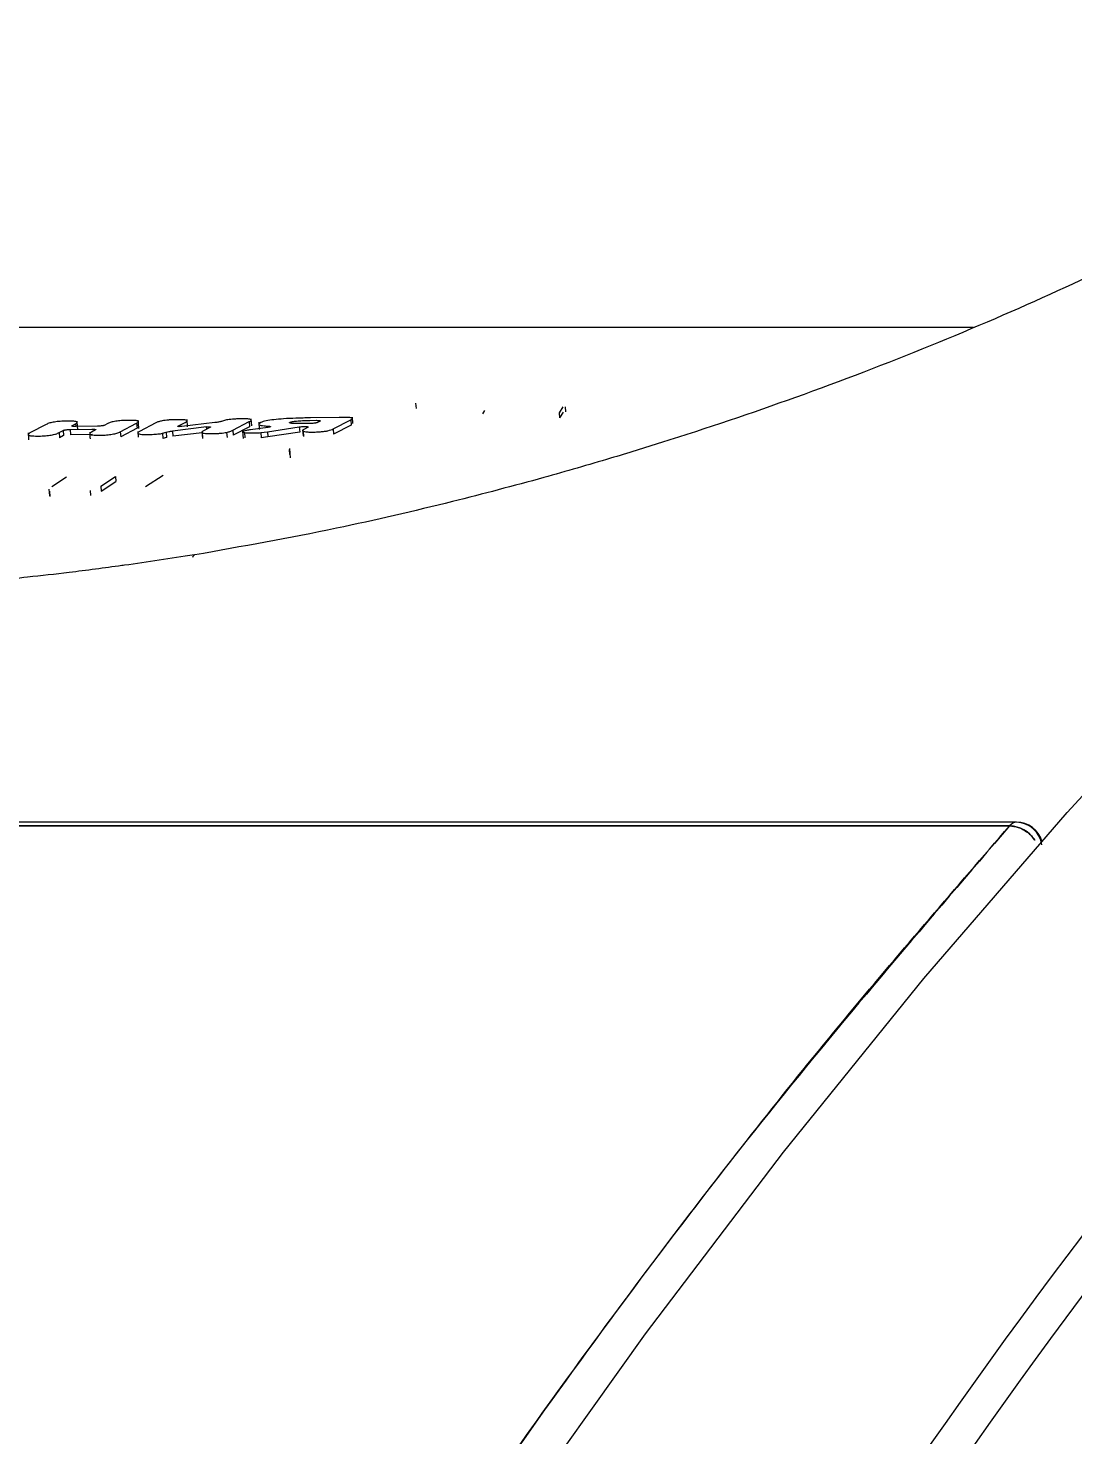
# Model space of a CAD drawing. Header units: millimetres. Extents: x -8045 to 6871, y -5915 to 5473.
# Drawn here: x -3784.3 to -3744.9, y -1045.9 to -992.9 of the extents above; entities that cross this region are included whole.
import ezdxf

# ---------------------------------------------------------------- set-up
doc = ezdxf.new("R2010")
doc.units = ezdxf.units.MM
for name, color, linetype in [('DIKOM_ОБЪЕКТ', 7, 'Continuous'), ('DIKOM_РАЗМЕР_ЗОНА', 7, 'Continuous'), ('DIKOM_РАЗМЕР_ОБЪЕКТА', 7, 'Continuous')]:
    doc.layers.add(name, color=color, linetype=linetype)
doc.styles.add('style1', font='arial.ttf', dxfattribs={"width": 0.8})
doc.dimstyles.new('1-50', dxfattribs={"dimtxt": 300, "dimasz": 200, "dimexe": 100, "dimexo": 0, "dimgap": 100, "dimtad": 1, "dimtxsty": 'style1', "dimcen": 200, "dimclrd": 7, "dimclre": 7, "dimclrt": 7, "dimadec": 1, "dimazin": 2, "dimtfac": 1, "dimtmove": 0, "dimatfit": 2, "dimfxl": 0, "dimlwd": 25, "dimlwe": 18, "dimarcsym": 0})

# ---------------------------------------------------------------- blocks, each defined once
blk = doc.blocks.new('*D9')
at = {"layer": 'Defpoints', "color": 0, "linetype": 'Continuous', "transparency": 16777216}
for p in [(5663.543, -234.645), (-5019.6, -1388.727), (5663.543, -4701.469)]:
    blk.add_point(p, dxfattribs=at)
at = {"layer": 'DIKOM_РАЗМЕР_ОБЪЕКТА', "color": 7, "linetype": 'Continuous', "lineweight": 18, "transparency": 16777216}
for p, q in [((5663.543, -234.645), (5663.543, -4801.469)), ((-5019.6, -1388.727), (-5019.6, -4801.469))]:
    blk.add_line(p, q, dxfattribs=at)
at = {"layer": 'DIKOM_РАЗМЕР_ОБЪЕКТА', "color": 7, "linetype": 'Continuous', "lineweight": 25, "transparency": 16777216}
blk.add_line((-4819.6, -4701.469), (5463.543, -4701.469), dxfattribs=at)
at = {"layer": 'DIKOM_РАЗМЕР_ОБЪЕКТА', "color": 7, "linetype": 'Continuous', "transparency": 16777216}
for points in [[(-4819.6, -4668.136), (-4819.6, -4734.803), (-5019.6, -4701.469)], [(5463.543, -4668.136), (5463.543, -4734.803), (5663.543, -4701.469)]]:
    blk.add_solid(points, dxfattribs=at)
at = {"layer": 'DIKOM_РАЗМЕР_ОБЪЕКТА', "color": 7, "linetype": 'Continuous', "lineweight": 15, "transparency": 16777216, "insert": (-74.375, -4448.297), "char_height": 300, "attachment_point": 5, "style": 'style1'}
blk.add_mtext('10700', dxfattribs=at)
blk = doc.blocks.new('*D10')
at = {"layer": 'Defpoints', "color": 0, "linetype": 'Continuous', "transparency": 16777216}
for p in [(-1653.813, 3474.95), (-5616.456, -3083.398), (491.015, -3083.398)]:
    blk.add_point(p, dxfattribs=at)
at = {"layer": 'DIKOM_РАЗМЕР_ОБЪЕКТА', "color": 7, "linetype": 'Continuous', "lineweight": 18, "transparency": 16777216}
for p, q in [((-1653.813, 3474.95), (-5716.456, 3474.95)), ((491.015, -3083.398), (-5716.456, -3083.398))]:
    blk.add_line(p, q, dxfattribs=at)
at = {"layer": 'DIKOM_РАЗМЕР_ОБЪЕКТА', "color": 7, "linetype": 'Continuous', "lineweight": 25, "transparency": 16777216}
blk.add_line((-5616.456, 3274.95), (-5616.456, -2883.398), dxfattribs=at)
at = {"layer": 'DIKOM_РАЗМЕР_ОБЪЕКТА', "color": 7, "linetype": 'Continuous', "transparency": 16777216}
for points in [[(-5649.79, 3274.95), (-5583.123, 3274.95), (-5616.456, 3474.95)], [(-5649.79, -2883.398), (-5583.123, -2883.398), (-5616.456, -3083.398)]]:
    blk.add_solid(points, dxfattribs=at)
at = {"layer": 'DIKOM_РАЗМЕР_ОБЪЕКТА', "color": 7, "linetype": 'Continuous', "lineweight": 15, "transparency": 16777216, "insert": (-5869.628, -1326.858), "char_height": 300, "attachment_point": 5, "rotation": 90, "style": 'style1'}
blk.add_mtext('6550', dxfattribs=at)
blk = doc.blocks.new('*D11')
at = {"layer": 'Defpoints', "color": 0, "transparency": 16777216}
for p in [(6870.851, -184.645), (-7019.6, -1388.727), (-7019.6, -5814.648)]:
    blk.add_point(p, dxfattribs=at)
at = {"layer": 'DIKOM_РАЗМЕР_ЗОНА', "color": 7, "lineweight": 18, "transparency": 16777216}
for p, q in [((6870.851, -184.645), (6870.851, -5914.648)), ((-7019.6, -1388.727), (-7019.6, -5914.648))]:
    blk.add_line(p, q, dxfattribs=at)
at = {"layer": 'DIKOM_РАЗМЕР_ЗОНА', "color": 7, "lineweight": 25, "transparency": 16777216}
blk.add_line((6670.851, -5814.648), (-6819.6, -5814.648), dxfattribs=at)
at = {"layer": 'DIKOM_РАЗМЕР_ЗОНА', "color": 7, "transparency": 16777216}
for points in [[(-6819.6, -5781.314), (-6819.6, -5847.981), (-7019.6, -5814.648)], [(6670.851, -5781.314), (6670.851, -5847.981), (6870.851, -5814.648)]]:
    blk.add_solid(points, dxfattribs=at)
at = {"layer": 'DIKOM_РАЗМЕР_ЗОНА', "color": 7, "transparency": 16777216, "insert": (-74.375, -5561.374), "char_height": 300, "attachment_point": 5, "style": 'style1'}
blk.add_mtext('13900', dxfattribs=at)
blk = doc.blocks.new('*D12')
at = {"layer": 'Defpoints', "color": 0, "transparency": 16777216}
for p in [(-2189.606, 5472.652), (-7595.212, -5084.969), (-495.584, -5084.969)]:
    blk.add_point(p, dxfattribs=at)
at = {"layer": 'DIKOM_РАЗМЕР_ЗОНА', "color": 7, "lineweight": 18, "transparency": 16777216}
for p, q in [((-2189.606, 5472.652), (-7695.212, 5472.652)), ((-495.584, -5084.969), (-7695.212, -5084.969))]:
    blk.add_line(p, q, dxfattribs=at)
at = {"layer": 'DIKOM_РАЗМЕР_ЗОНА', "color": 7, "lineweight": 25, "transparency": 16777216}
blk.add_line((-7595.212, 5272.652), (-7595.212, -4884.969), dxfattribs=at)
at = {"layer": 'DIKOM_РАЗМЕР_ЗОНА', "color": 7, "transparency": 16777216}
for points in [[(-7628.545, 5272.652), (-7561.879, 5272.652), (-7595.212, 5472.652)], [(-7628.545, -4884.969), (-7561.879, -4884.969), (-7595.212, -5084.969)]]:
    blk.add_solid(points, dxfattribs=at)
at = {"layer": 'DIKOM_РАЗМЕР_ЗОНА', "color": 7, "transparency": 16777216, "insert": (-7848.384, -1452.593), "char_height": 300, "attachment_point": 5, "rotation": 90, "style": 'style1'}
blk.add_mtext('10550', dxfattribs=at)

msp = doc.modelspace()

# ---------------------------------------------------------------- linework, layer by layer
at = {"layer": 'DIKOM_ОБЪЕКТ', "color": 7, "linetype": 'Continuous', "lineweight": 15}
for p, q in [((-3748.684, -1004.157), (-3986.725, -1004.157)), ((-3769.674, -1007.197), (-3769.688, -1007.002)), ((-3775.876, -1007.859), (-3775.896, -1007.589)), ((-3772.578, -1007.541), (-3773.664, -1007.556)), ((-3772.069, -1007.77), (-3772.086, -1007.533)), ((-3767.11, -1007.284), (-3767.186, -1007.408)), ((-3764.159, -1007.142), (-3764.298, -1007.365)), ((-3764.298, -1007.365), (-3764.284, -1007.559)), ((-3764.145, -1007.337), (-3764.284, -1007.559)), ((-3764.043, -1007.332), (-3764.057, -1007.137)), ((-3783.616, -1007.8), (-3784.232, -1008.126)), ((-3783.131, -1008.111), (-3782.976, -1008.028)), ((-3783.131, -1008.111), (-3783.117, -1008.306)), ((-3782.976, -1008.028), (-3782.962, -1008.223)), ((-3782.718, -1007.995), (-3781.906, -1007.985)), ((-3782.718, -1007.995), (-3782.703, -1008.19)), ((-3782.648, -1007.855), (-3782.515, -1007.786)), ((-3782.648, -1007.855), (-3782.647, -1007.869)), ((-3782.515, -1007.786), (-3782.508, -1007.881)), ((-3781.69, -1007.871), (-3782.502, -1007.882)), ((-3781.759, -1008.012), (-3781.914, -1008.095)), ((-3781.298, -1007.77), (-3781.432, -1007.839)), ((-3780.828, -1008.08), (-3780.212, -1007.756)), ((-3780.828, -1008.08), (-3780.814, -1008.275)), ((-3780.198, -1007.95), (-3780.814, -1008.275)), ((-3780.212, -1007.756), (-3780.198, -1007.95)), ((-3780.173, -1008.068), (-3780.158, -1008.279)), ((-3779.489, -1007.746), (-3780.106, -1008.07)), ((-3779.238, -1008.138), (-3779.104, -1008.1)), ((-3779.104, -1008.1), (-3779.09, -1008.294)), ((-3777.575, -1007.898), (-3778.863, -1008.052)), ((-3778.863, -1008.052), (-3778.848, -1008.247)), ((-3777.749, -1008.115), (-3778.848, -1008.247)), ((-3778.665, -1007.874), (-3778.389, -1007.731)), ((-3778.665, -1007.874), (-3778.665, -1007.882)), ((-3777.265, -1007.736), (-3778.516, -1007.883)), ((-3778.295, -1007.892), (-3778.315, -1007.623)), ((-3777.752, -1008.073), (-3777.733, -1008.338)), ((-3777.745, -1008.116), (-3777.731, -1008.311)), ((-3777.431, -1007.907), (-3777.672, -1008.035)), ((-3777.569, -1007.98), (-3777.575, -1007.898)), ((-3776.83, -1007.635), (-3777.012, -1007.687)), ((-3776.821, -1008.103), (-3776.807, -1008.297)), ((-3776.586, -1008.019), (-3775.97, -1007.698)), ((-3776.586, -1008.019), (-3776.572, -1008.214)), ((-3775.956, -1007.892), (-3776.572, -1008.214)), ((-3776.219, -1008.051), (-3776.199, -1008.332)), ((-3776.147, -1008.109), (-3776.133, -1008.304)), ((-3775.97, -1007.698), (-3775.956, -1007.892)), ((-3775.267, -1007.916), (-3775.919, -1008.007)), ((-3775.615, -1007.715), (-3775.595, -1007.991)), ((-3775.536, -1008.111), (-3775.283, -1008.079)), ((-3775.536, -1008.111), (-3775.522, -1008.306)), ((-3775.283, -1008.079), (-3774.083, -1007.896)), ((-3775.283, -1008.079), (-3775.269, -1008.273)), ((-3774.07, -1008.091), (-3775.269, -1008.273)), ((-3775.25, -1007.871), (-3775.247, -1007.913)), ((-3774.083, -1007.896), (-3774.07, -1008.091)), ((-3773.959, -1008.007), (-3773.944, -1008.228)), ((-3773.912, -1008.258), (-3773.926, -1008.063)), ((-3773.684, -1007.77), (-3773.923, -1007.773)), ((-3773.754, -1007.909), (-3773.912, -1007.992)), ((-3773.688, -1007.653), (-3773.449, -1007.649)), ((-3773.302, -1007.675), (-3773.425, -1007.738)), ((-3772.812, -1007.975), (-3772.146, -1007.631)), ((-3772.812, -1007.975), (-3772.798, -1008.17)), ((-3772.132, -1007.825), (-3772.798, -1008.17)), ((-3772.146, -1007.631), (-3772.132, -1007.825)), ((-3782.962, -1008.223), (-3783.117, -1008.306)), ((-3781.892, -1008.179), (-3782.703, -1008.19)), ((-3779.238, -1008.138), (-3779.224, -1008.333)), ((-3779.09, -1008.294), (-3779.224, -1008.333)), ((-3775.269, -1008.273), (-3775.522, -1008.306)), ((-3774.472, -1008.748), (-3774.458, -1008.942)), ((-3774.438, -1008.901), (-3774.458, -1008.942)), ((-3774.411, -1009.065), (-3774.436, -1008.706)), ((-3783.518, -1010.241), (-3783.501, -1010.489)), ((-3782.851, -1009.793), (-3783.405, -1010.157)), ((-3781.56, -1010.124), (-3781.006, -1009.761)), ((-3781.56, -1010.124), (-3781.546, -1010.318)), ((-3781.546, -1010.318), (-3780.992, -1009.955)), ((-3781.006, -1009.761), (-3780.992, -1009.955)), ((-3779.218, -1009.73), (-3779.874, -1010.159)), ((-3783.496, -1010.319), (-3783.482, -1010.513)), ((-3783.492, -1010.461), (-3783.482, -1010.513)), ((-3781.962, -1010.292), (-3781.948, -1010.485)), ((-3747.063, -1022.794), (-4024.736, -1022.794)), ((-3747.321, -1022.929), (-4024.736, -1022.929)), ((-4024.735, -1022.929), (-3747.321, -1022.929))]:
    msp.add_line(p, q, dxfattribs=at)
at = {"layer": 'DIKOM_ОБЪЕКТ', "color": 7, "linetype": 'Continuous', "lineweight": 15, "flags": 128}
for points in [[(-3778.091, -1012.81), (-3778.076, -1012.745), (-3778.054, -1012.714), (-3778.026, -1012.72), (-3778.025, -1012.72)], [(-3814.075, -1144.913), (-3810.395, -1135.038), (-3806.568, -1125.375), (-3802.6, -1115.931), (-3798.491, -1106.714), (-3794.247, -1097.733), (-3789.87, -1088.995), (-3785.364, -1080.508), (-3780.733, -1072.277), (-3775.982, -1064.311), (-3771.113, -1056.616), (-3766.131, -1049.199), (-3761.041, -1042.066), (-3755.846, -1035.222), (-3750.551, -1028.674), (-3745.16, -1022.427), (-3739.679, -1016.486)]]:
    msp.add_lwpolyline(points, dxfattribs=at)
at = {"layer": 'DIKOM_ОБЪЕКТ', "color": 7, "linetype": 'Continuous', "lineweight": 15}
for centre, radius, start, end in [((-3549.191, -1186.6), 245.256, 130.98407, 145.54544), ((-3548.504, -1187.037), 244.709, 130.98387, 145.5456), ((-3747.044, -1023.144), 0.351, 93.1831, 142.1722), ((-3747.047, -1023.139), 0.346, 92.7744, 142.5809), ((-3747.38, -1024.148), 1.221, 34.1325, 87.2189), ((-3747.063, -1023.794), 1, 16.4916, 90), ((-3747.078, -1023.769), 0.976, 7.5377, 89.1369)]:
    msp.add_arc(centre, radius, start, end, dxfattribs=at)
for points, knots in [([(-3731.336, -994.71), (-3732.136, -995.283), (-3733.591, -996.326), (-3735.9, -997.764), (-3737.857, -998.901), (-3739.556, -999.832), (-3741.976, -1001.1), (-3745.475, -1002.795), (-3750.251, -1004.858), (-3755.265, -1006.78), (-3759.353, -1008.16), (-3762.545, -1009.141), (-3765.163, -1009.897), (-3768.604, -1010.802), (-3772.999, -1011.826), (-3776.245, -1012.403), (-3778.026, -1012.72)], [0, 0, 0, 0, 0.083166, 0.15121, 0.203855, 0.24365, 0.282465, 0.382993, 0.484927, 0.586047, 0.682069, 0.717603, 0.763834, 0.826134, 0.904618, 1, 1, 1, 1]), ([(-3776.288, -1007.593), (-3776.29, -1007.593), (-3776.345, -1007.594), (-3776.448, -1007.596), (-3776.596, -1007.605), (-3776.728, -1007.618), (-3776.795, -1007.629), (-3776.83, -1007.635)], [0, 0, 0, 0, 0.014296, 0.289137, 0.532152, 0.761618, 1, 1, 1, 1]), ([(-3775.898, -1007.621), (-3775.91, -1007.616), (-3775.935, -1007.606), (-3776.023, -1007.596), (-3776.143, -1007.592), (-3776.238, -1007.592), (-3776.288, -1007.593)], [0, 0, 0, 0, 0.242413, 0.476922, 0.728047, 1, 1, 1, 1]), ([(-3773.664, -1007.556), (-3773.847, -1007.56), (-3774.179, -1007.566), (-3774.655, -1007.588), (-3775.052, -1007.622), (-3775.366, -1007.671), (-3775.497, -1007.711), (-3775.545, -1007.735), (-3775.551, -1007.738)], [0, 0, 0, 0, 0.245572, 0.446895, 0.61688, 0.776024, 0.969568, 1, 1, 1, 1]), ([(-3772.112, -1007.557), (-3772.132, -1007.554), (-3772.172, -1007.547), (-3772.325, -1007.539), (-3772.472, -1007.54), (-3772.578, -1007.541)], [0, 0, 0, 0, 0.202491, 0.428166, 1, 1, 1, 1]), ([(-3772.146, -1007.631), (-3772.123, -1007.617), (-3772.089, -1007.598), (-3772.075, -1007.572), (-3772.1, -1007.562), (-3772.112, -1007.557)], [0, 0, 0, 0, 0.510006, 0.755309, 1, 1, 1, 1]), ([(-3784.3, -1008.126), (-3784.296, -1008.172), (-3784.29, -1008.256), (-3784.284, -1008.339), (-3784.282, -1008.378)], [0, 0, 0, 0, 0.543257, 1, 1, 1, 1]), ([(-3784.232, -1008.126), (-3784.26, -1008.144), (-3784.31, -1008.175), (-3784.288, -1008.21), (-3784.212, -1008.228), (-3784.131, -1008.237), (-3784.026, -1008.241), (-3783.942, -1008.241), (-3783.897, -1008.241), (-3783.895, -1008.241)], [0, 0, 0, 0, 0.317901, 0.562845, 0.668739, 0.771215, 0.877752, 0.994452, 1, 1, 1, 1]), ([(-3783.895, -1008.241), (-3783.853, -1008.24), (-3783.772, -1008.238), (-3783.649, -1008.231), (-3783.533, -1008.22), (-3783.388, -1008.198), (-3783.234, -1008.161), (-3783.168, -1008.129), (-3783.131, -1008.111)], [0, 0, 0, 0, 0.110637, 0.21646, 0.318902, 0.425267, 0.674061, 1, 1, 1, 1]), ([(-3782.833, -1007.679), (-3782.836, -1007.679), (-3782.882, -1007.679), (-3782.97, -1007.682), (-3783.097, -1007.688), (-3783.213, -1007.699), (-3783.36, -1007.718), (-3783.513, -1007.753), (-3783.579, -1007.783), (-3783.616, -1007.8)], [0, 0, 0, 0, 0.007278, 0.124208, 0.230712, 0.333369, 0.439067, 0.683234, 1, 1, 1, 1]), ([(-3782.976, -1008.028), (-3782.97, -1008.026), (-3782.96, -1008.021), (-3782.932, -1008.014), (-3782.899, -1008.008), (-3782.851, -1008.002), (-3782.789, -1007.997), (-3782.74, -1007.996), (-3782.718, -1007.995)], [0, 0, 0, 0, 0.149788, 0.292906, 0.428419, 0.557034, 0.79273, 1, 1, 1, 1]), ([(-3782.515, -1007.786), (-3782.486, -1007.769), (-3782.436, -1007.739), (-3782.457, -1007.706), (-3782.532, -1007.69), (-3782.612, -1007.682), (-3782.715, -1007.678), (-3782.793, -1007.678), (-3782.833, -1007.679)], [0, 0, 0, 0, 0.324618, 0.573183, 0.67987, 0.782927, 0.889779, 1, 1, 1, 1]), ([(-3782.502, -1007.882), (-3782.527, -1007.881), (-3782.565, -1007.881), (-3782.605, -1007.878), (-3782.634, -1007.874), (-3782.652, -1007.869), (-3782.658, -1007.862), (-3782.651, -1007.857), (-3782.648, -1007.855)], [0, 0, 0, 0, 0.240354, 0.367453, 0.499887, 0.694575, 0.833533, 1, 1, 1, 1]), ([(-3782.432, -1007.985), (-3782.435, -1007.938), (-3782.443, -1007.835), (-3782.45, -1007.732), (-3782.454, -1007.675)], [0, 0, 0, 0, 0.452559, 1, 1, 1, 1]), ([(-3781.914, -1008.095), (-3781.943, -1008.112), (-3781.993, -1008.144), (-3781.974, -1008.179), (-3781.9, -1008.197), (-3781.821, -1008.205), (-3781.718, -1008.209), (-3781.596, -1008.209), (-3781.469, -1008.206), (-3781.344, -1008.199), (-3781.229, -1008.187), (-3781.084, -1008.166), (-3780.931, -1008.129), (-3780.866, -1008.098), (-3780.828, -1008.08)], [0, 0, 0, 0, 0.161866, 0.28586, 0.338949, 0.390016, 0.442805, 0.500581, 0.558296, 0.611021, 0.661999, 0.714915, 0.83851, 1, 1, 1, 1]), ([(-3781.984, -1008.093), (-3781.981, -1008.139), (-3781.975, -1008.223), (-3781.969, -1008.308), (-3781.966, -1008.347)], [0, 0, 0, 0, 0.54492, 1, 1, 1, 1]), ([(-3781.906, -1007.985), (-3781.881, -1007.985), (-3781.843, -1007.985), (-3781.803, -1007.988), (-3781.773, -1007.992), (-3781.756, -1007.997), (-3781.749, -1008.004), (-3781.756, -1008.009), (-3781.759, -1008.012)], [0, 0, 0, 0, 0.240181, 0.367765, 0.500295, 0.69153, 0.831198, 1, 1, 1, 1]), ([(-3781.432, -1007.839), (-3781.437, -1007.841), (-3781.447, -1007.846), (-3781.475, -1007.852), (-3781.508, -1007.858), (-3781.556, -1007.864), (-3781.619, -1007.869), (-3781.667, -1007.87), (-3781.69, -1007.871)], [0, 0, 0, 0, 0.149373, 0.291842, 0.427903, 0.556492, 0.791428, 1, 1, 1, 1]), ([(-3780.212, -1007.756), (-3780.184, -1007.739), (-3780.134, -1007.709), (-3780.155, -1007.677), (-3780.228, -1007.66), (-3780.307, -1007.652), (-3780.411, -1007.649), (-3780.532, -1007.649), (-3780.66, -1007.652), (-3780.785, -1007.659), (-3780.899, -1007.669), (-3781.044, -1007.688), (-3781.196, -1007.723), (-3781.261, -1007.753), (-3781.298, -1007.77)], [0, 0, 0, 0, 0.161218, 0.284926, 0.33802, 0.38935, 0.442384, 0.500497, 0.558669, 0.611595, 0.662701, 0.715653, 0.839064, 1, 1, 1, 1]), ([(-3780.106, -1008.07), (-3780.143, -1008.094), (-3780.196, -1008.127), (-3780.132, -1008.163), (-3780.043, -1008.177), (-3779.94, -1008.182), (-3779.851, -1008.184), (-3779.791, -1008.183), (-3779.767, -1008.183)], [0, 0, 0, 0, 0.432816, 0.59785, 0.747066, 0.83775, 0.934781, 1, 1, 1, 1]), ([(-3780.129, -1007.957), (-3780.133, -1007.91), (-3780.14, -1007.806), (-3780.147, -1007.702), (-3780.151, -1007.645)], [0, 0, 0, 0, 0.452557, 1, 1, 1, 1]), ([(-3779.249, -1007.667), (-3779.295, -1007.678), (-3779.405, -1007.704), (-3779.459, -1007.731), (-3779.489, -1007.746)], [0, 0, 0, 0, 0.421941, 1, 1, 1, 1]), ([(-3778.707, -1007.625), (-3778.71, -1007.625), (-3778.764, -1007.626), (-3778.868, -1007.629), (-3779.015, -1007.637), (-3779.148, -1007.65), (-3779.215, -1007.661), (-3779.249, -1007.667)], [0, 0, 0, 0, 0.01431, 0.289143, 0.532165, 0.761635, 1, 1, 1, 1]), ([(-3779.104, -1008.1), (-3779.072, -1008.09), (-3779.013, -1008.073), (-3778.91, -1008.059), (-3778.863, -1008.052)], [0, 0, 0, 0, 0.544509, 1, 1, 1, 1]), ([(-3778.317, -1007.654), (-3778.33, -1007.649), (-3778.354, -1007.639), (-3778.442, -1007.629), (-3778.562, -1007.624), (-3778.657, -1007.625), (-3778.707, -1007.625)], [0, 0, 0, 0, 0.242227, 0.476934, 0.727702, 1, 1, 1, 1]), ([(-3778.592, -1007.887), (-3778.602, -1007.888), (-3778.623, -1007.888), (-3778.646, -1007.886), (-3778.66, -1007.884), (-3778.668, -1007.881), (-3778.67, -1007.878), (-3778.667, -1007.875), (-3778.665, -1007.874)], [0, 0, 0, 0, 0.185077, 0.413199, 0.543905, 0.685377, 0.837287, 1, 1, 1, 1]), ([(-3778.516, -1007.883), (-3778.528, -1007.884), (-3778.553, -1007.886), (-3778.579, -1007.887), (-3778.592, -1007.887)], [0, 0, 0, 0, 0.506841, 1, 1, 1, 1]), ([(-3778.389, -1007.731), (-3778.358, -1007.715), (-3778.307, -1007.688), (-3778.314, -1007.664), (-3778.317, -1007.654)], [0, 0, 0, 0, 0.586312, 1, 1, 1, 1]), ([(-3777.672, -1008.035), (-3777.703, -1008.051), (-3777.755, -1008.079), (-3777.748, -1008.106), (-3777.745, -1008.116)], [0, 0, 0, 0, 0.586445, 1, 1, 1, 1]), ([(-3777.745, -1008.116), (-3777.733, -1008.122), (-3777.71, -1008.133), (-3777.623, -1008.143), (-3777.502, -1008.149), (-3777.354, -1008.148), (-3777.2, -1008.144), (-3777.052, -1008.135), (-3776.92, -1008.121), (-3776.855, -1008.109), (-3776.821, -1008.103)], [0, 0, 0, 0, 0.120489, 0.236598, 0.35975, 0.500416, 0.640875, 0.763947, 0.879643, 1, 1, 1, 1]), ([(-3777.575, -1007.898), (-3777.565, -1007.897), (-3777.547, -1007.895), (-3777.516, -1007.894), (-3777.488, -1007.894), (-3777.465, -1007.894), (-3777.448, -1007.896), (-3777.434, -1007.898), (-3777.425, -1007.902), (-3777.429, -1007.905), (-3777.431, -1007.907)], [0, 0, 0, 0, 0.124729, 0.249761, 0.375029, 0.500136, 0.587377, 0.699674, 0.837386, 1, 1, 1, 1]), ([(-3777.012, -1007.687), (-3777.027, -1007.692), (-3777.056, -1007.702), (-3777.136, -1007.719), (-3777.215, -1007.73), (-3777.265, -1007.736)], [0, 0, 0, 0, 0.287527, 0.550442, 1, 1, 1, 1]), ([(-3776.821, -1008.103), (-3776.777, -1008.091), (-3776.67, -1008.064), (-3776.617, -1008.036), (-3776.586, -1008.019)], [0, 0, 0, 0, 0.412733, 1, 1, 1, 1]), ([(-3776.209, -1008.073), (-3776.21, -1008.073), (-3776.218, -1008.079), (-3776.219, -1008.093), (-3776.176, -1008.103), (-3776.147, -1008.109)], [0, 0, 0, 0, 0.031973, 0.356364, 1, 1, 1, 1]), ([(-3775.919, -1008.007), (-3775.974, -1008.015), (-3776.08, -1008.031), (-3776.17, -1008.055), (-3776.2, -1008.069), (-3776.209, -1008.073)], [0, 0, 0, 0, 0.422033, 0.815682, 1, 1, 1, 1]), ([(-3776.147, -1008.109), (-3776.114, -1008.114), (-3776.047, -1008.124), (-3775.923, -1008.126), (-3775.85, -1008.125), (-3775.834, -1008.125)], [0, 0, 0, 0, 0.427366, 0.874457, 1, 1, 1, 1]), ([(-3775.97, -1007.698), (-3775.939, -1007.682), (-3775.888, -1007.655), (-3775.895, -1007.631), (-3775.898, -1007.621)], [0, 0, 0, 0, 0.586141, 1, 1, 1, 1]), ([(-3775.834, -1008.125), (-3775.793, -1008.124), (-3775.695, -1008.122), (-3775.595, -1008.115), (-3775.536, -1008.111)], [0, 0, 0, 0, 0.416246, 1, 1, 1, 1]), ([(-3775.551, -1007.738), (-3775.578, -1007.755), (-3775.621, -1007.782), (-3775.6, -1007.817), (-3775.533, -1007.841), (-3775.417, -1007.859), (-3775.307, -1007.867), (-3775.25, -1007.871)], [0, 0, 0, 0, 0.296047, 0.477023, 0.648116, 0.819156, 1, 1, 1, 1]), ([(-3775.25, -1007.871), (-3775.24, -1007.871), (-3775.219, -1007.873), (-3775.194, -1007.877), (-3775.175, -1007.882), (-3775.17, -1007.89), (-3775.182, -1007.898), (-3775.212, -1007.908), (-3775.247, -1007.913), (-3775.267, -1007.916)], [0, 0, 0, 0, 0.10184, 0.219031, 0.352033, 0.500645, 0.663928, 0.801936, 1, 1, 1, 1]), ([(-3773.923, -1007.773), (-3774.014, -1007.774), (-3774.174, -1007.775), (-3774.341, -1007.768), (-3774.417, -1007.758), (-3774.446, -1007.748), (-3774.452, -1007.735), (-3774.438, -1007.726), (-3774.43, -1007.722)], [0, 0, 0, 0, 0.320596, 0.566871, 0.673123, 0.776132, 0.88313, 1, 1, 1, 1]), ([(-3774.43, -1007.722), (-3774.43, -1007.722), (-3774.43, -1007.718), (-3774.393, -1007.707), (-3774.344, -1007.695), (-3774.272, -1007.683), (-3774.149, -1007.67), (-3773.944, -1007.658), (-3773.781, -1007.655), (-3773.688, -1007.653)], [0, 0, 0, 0, 0.000673, 0.117893, 0.224454, 0.327329, 0.433216, 0.679413, 1, 1, 1, 1]), ([(-3774.083, -1007.896), (-3774.064, -1007.894), (-3774.026, -1007.889), (-3773.96, -1007.884), (-3773.895, -1007.882), (-3773.842, -1007.883), (-3773.799, -1007.885), (-3773.765, -1007.889), (-3773.742, -1007.897), (-3773.75, -1007.905), (-3773.754, -1007.909)], [0, 0, 0, 0, 0.128632, 0.255254, 0.378944, 0.500215, 0.588375, 0.701048, 0.838321, 1, 1, 1, 1]), ([(-3773.912, -1007.992), (-3773.934, -1008.006), (-3773.976, -1008.031), (-3773.942, -1008.053), (-3773.926, -1008.063)], [0, 0, 0, 0, 0.537189, 1, 1, 1, 1]), ([(-3773.926, -1008.063), (-3773.9, -1008.07), (-3773.862, -1008.081), (-3773.765, -1008.088), (-3773.675, -1008.091), (-3773.604, -1008.091), (-3773.565, -1008.09)], [0, 0, 0, 0, 0.387461, 0.573617, 0.765523, 1, 1, 1, 1]), ([(-3773.425, -1007.738), (-3773.431, -1007.74), (-3773.441, -1007.745), (-3773.469, -1007.751), (-3773.502, -1007.757), (-3773.549, -1007.763), (-3773.612, -1007.768), (-3773.661, -1007.769), (-3773.684, -1007.77)], [0, 0, 0, 0, 0.149098, 0.291468, 0.426891, 0.554995, 0.790707, 1, 1, 1, 1]), ([(-3773.565, -1008.09), (-3773.54, -1008.09), (-3773.45, -1008.088), (-3773.299, -1008.081), (-3773.126, -1008.063), (-3772.99, -1008.039), (-3772.883, -1008.009), (-3772.837, -1007.987), (-3772.812, -1007.975)], [0, 0, 0, 0, 0.072438, 0.257944, 0.411886, 0.576085, 0.768239, 1, 1, 1, 1]), ([(-3773.449, -1007.649), (-3773.424, -1007.649), (-3773.386, -1007.649), (-3773.346, -1007.652), (-3773.317, -1007.656), (-3773.299, -1007.661), (-3773.292, -1007.668), (-3773.299, -1007.673), (-3773.302, -1007.675)], [0, 0, 0, 0, 0.239617, 0.3673, 0.499939, 0.691071, 0.830898, 1, 1, 1, 1]), ([(-3779.767, -1008.183), (-3779.721, -1008.182), (-3779.638, -1008.18), (-3779.516, -1008.174), (-3779.41, -1008.164), (-3779.314, -1008.152), (-3779.264, -1008.143), (-3779.238, -1008.138)], [0, 0, 0, 0, 0.246306, 0.442937, 0.627184, 0.809097, 1, 1, 1, 1]), ([(-3778.05, -1012.713), (-3778.926, -1012.855), (-3779.835, -1013.003), (-3780.737, -1013.12), (-3780.77, -1013.125)], [0, 0, 0, 0, 0.962998, 1, 1, 1, 1]), ([(-3780.77, -1013.125), (-3781.433, -1013.214), (-3782.622, -1013.374), (-3784.184, -1013.548), (-3785.77, -1013.707), (-3787.803, -1013.876), (-3790.707, -1014.05), (-3792.871, -1014.077), (-3794.098, -1014.092)], [0, 0, 0, 0, 0.145165, 0.260387, 0.344546, 0.496434, 0.714405, 1, 1, 1, 1]), ([(-3747.321, -1022.929), (-3750.358, -1026.465), (-3756.421, -1033.523), (-3765.142, -1045.165), (-3773.547, -1057.511), (-3781.607, -1070.614), (-3789.328, -1084.455), (-3796.568, -1098.759), (-3803.344, -1113.479), (-3809.65, -1128.52), (-3815.586, -1144.096), (-3821.125, -1160.125), (-3826.368, -1176.915), (-3831.292, -1194.497), (-3835.863, -1212.902), (-3839.984, -1231.791), (-3843.633, -1251.095), (-3846.788, -1270.711), (-3849.387, -1290.155), (-3851.463, -1309.374), (-3853.049, -1328.359), (-3854.189, -1347.492), (-3854.878, -1366.774), (-3855.113, -1386.548), (-3854.858, -1406.71), (-3854.084, -1427.149), (-3852.803, -1447.42), (-3851.02, -1467.525), (-3848.732, -1487.464), (-3845.992, -1506.855), (-3842.833, -1525.658), (-3839.3, -1543.792), (-3835.354, -1561.535), (-3831.008, -1578.847), (-3826.168, -1596.073), (-3820.808, -1613.186), (-3814.894, -1630.147), (-3808.537, -1646.583), (-3801.772, -1662.402), (-3794.635, -1677.519), (-3787.299, -1691.617), (-3779.789, -1704.746), (-3772.126, -1716.959), (-3764.156, -1728.498), (-3755.907, -1739.408), (-3750.186, -1746.056), (-3747.321, -1749.386)], [0, 0, 0, 0, 0.023501, 0.046912, 0.070204, 0.093435, 0.116659, 0.13993, 0.161967, 0.184126, 0.206209, 0.228181, 0.250091, 0.273311, 0.296569, 0.319918, 0.343409, 0.366839, 0.390144, 0.412053, 0.433946, 0.455871, 0.477873, 0.5, 0.523463, 0.546789, 0.570034, 0.593254, 0.616504, 0.639839, 0.661969, 0.684093, 0.706092, 0.728016, 0.749909, 0.773148, 0.796461, 0.819904, 0.843385, 0.866725, 0.889978, 0.911871, 0.933782, 0.955756, 0.977842, 1, 1, 1, 1]), ([(-3855.031, -1386.157), (-3854.985, -1379.601), (-3854.893, -1366.376), (-3854.138, -1346.415), (-3853.048, -1328.552), (-3851.75, -1312.852), (-3850.736, -1302.711), (-3849.976, -1295.864), (-3849.565, -1292.316), (-3849.138, -1288.766), (-3848.693, -1285.213), (-3848.232, -1281.659), (-3847.334, -1274.994), (-3845.884, -1265.056), (-3843.697, -1251.736), (-3841.165, -1237.952), (-3838.381, -1224.349), (-3835.364, -1210.984), (-3832.272, -1198.46), (-3829.975, -1189.888), (-3828.68, -1185.257), (-3828.354, -1184.1), (-3828.025, -1182.942), (-3827.694, -1181.782), (-3827.36, -1180.621), (-3827.023, -1179.459), (-3826.683, -1178.295), (-3826.169, -1176.551), (-3825.387, -1173.929), (-3824.233, -1170.141), (-3822.768, -1165.46), (-3820.974, -1159.907), (-3818.827, -1153.503), (-3816.306, -1146.294), (-3813.383, -1138.322), (-3810.367, -1130.509), (-3807.32, -1122.983), (-3804.305, -1115.858), (-3801.841, -1110.294), (-3800.036, -1106.344), (-3798.987, -1104.079), (-3797.912, -1101.792), (-3796.81, -1099.484), (-3795.682, -1097.156), (-3794.526, -1094.809), (-3793.344, -1092.443), (-3790.395, -1086.637), (-3785.661, -1077.773), (-3779.06, -1066.404), (-3772.506, -1055.994), (-3766.036, -1046.494), (-3759.68, -1037.867), (-3753.48, -1030.023), (-3749.34, -1025.254), (-3747.321, -1022.929)], [0, 0, 0, 0, 0.044823, 0.090408, 0.136755, 0.167763, 0.199103, 0.207367, 0.215653, 0.223961, 0.232293, 0.240647, 0.249025, 0.279393, 0.311249, 0.344592, 0.379422, 0.411304, 0.444337, 0.474359, 0.477356, 0.480362, 0.483376, 0.486398, 0.48943, 0.49247, 0.495518, 0.498575, 0.506202, 0.516233, 0.52867, 0.543639, 0.561052, 0.580908, 0.603208, 0.627951, 0.647649, 0.668662, 0.690988, 0.697817, 0.70476, 0.711817, 0.718988, 0.726273, 0.733673, 0.741186, 0.748814, 0.789423, 0.828457, 0.865916, 0.9018, 0.936109, 0.968842, 1, 1, 1, 1]), ([(-3747.321, -1022.929), (-3747.213, -1022.94), (-3747.047, -1022.957), (-3746.815, -1023.062), (-3746.647, -1023.17), (-3746.492, -1023.307), (-3746.413, -1023.41), (-3746.371, -1023.463)], [0, 0, 0, 0, 0.31176, 0.476112, 0.666253, 0.824231, 1, 1, 1, 1])]:
    msp.add_open_spline(points, degree=3, knots=knots, dxfattribs=at)

# ---------------------------------------------------------------- dimensions: what is measured, and where the dimension line sits
at = {"layer": 'DIKOM_РАЗМЕР_ЗОНА'}
dim = msp.add_linear_dim(base=(-7595.212, -5084.969), p1=(-2189.606, 5472.652), p2=(-495.584, -5084.969), angle=90, text='10550', dimstyle='1-50', dxfattribs=at)
dim.commit()
dim.dimension.update_dxf_attribs({"geometry": '*D12', "text_midpoint": (-7595.212, -1452.593), "dimtype": 160})
dim = msp.add_linear_dim(base=(-7019.6, -5814.648), p1=(6870.851, -184.645), p2=(-7019.6, -1388.727), text='13900', dimstyle='1-50', dxfattribs=at)
dim.commit()
dim.dimension.update_dxf_attribs({"geometry": '*D11', "text_midpoint": (-74.375, -5814.648), "dimtype": 160})
at = {"layer": 'DIKOM_РАЗМЕР_ОБЪЕКТА', "color": 7, "linetype": 'Continuous', "lineweight": 15}
dim = msp.add_linear_dim(base=(-5616.456, -3083.398), p1=(-1653.813, 3474.95), p2=(491.015, -3083.398), angle=90, text='6550', dimstyle='1-50', dxfattribs=at)
dim.commit()
dim.dimension.update_dxf_attribs({"geometry": '*D10', "text_midpoint": (-5616.456, -1326.858), "dimtype": 160})
dim = msp.add_linear_dim(base=(5663.543, -4701.469), p1=(-5019.6, -1388.727), p2=(5663.543, -234.645), text='10700', dimstyle='1-50', dxfattribs=at)
dim.commit()
dim.dimension.update_dxf_attribs({"geometry": '*D9', "text_midpoint": (-74.375, -4701.469), "dimtype": 160})

doc.saveas('drawing.dxf')
